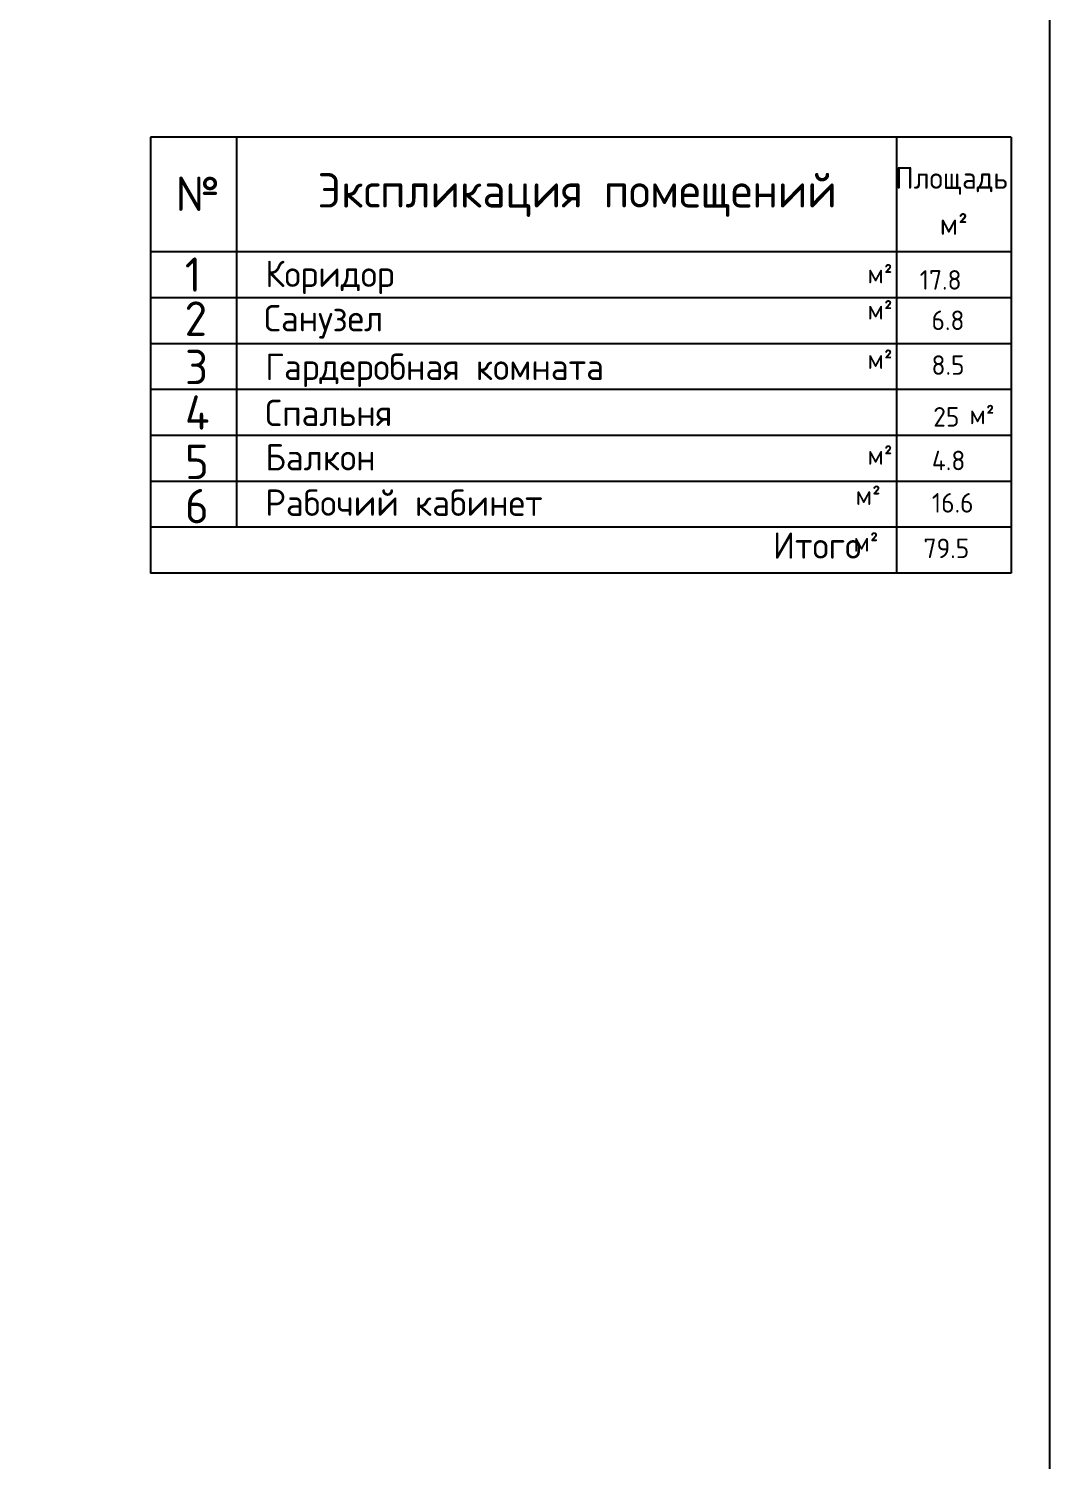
# Model space of a CAD drawing. Header units: inches. Extents: x -59797 to 874375, y -412711 to 5867.
# Drawn here: x 440645 to 449539, y -184021 to -171541 of the extents above; entities that cross this region are included whole.
import ezdxf

# ---------------------------------------------------------------- set-up
doc = ezdxf.new("R2010")
doc.units = ezdxf.units.IN
doc.header["$MEASUREMENT"] = 0
doc.styles.add('Annotative', font='GOST Common.ttf')
doc.styles.get("Standard").update_dxf_attribs({"font": 'GOST Common.ttf'})
doc.styles.add('{18b73a54-fa43-428c-adcb-c1c7bbdf2c84}', font='Simplex.shx')

msp = doc.modelspace()

# ---------------------------------------------------------------- linework, layer by layer
at = {"color": 7}
for p, q in [((448205.9, -172488.3), (441705.9, -172488.3)), ((441705.9, -172488.3), (441705.9, -176288.3)), ((442455.9, -172488.3), (442455.9, -175888.3)), ((449205.9, -172488.3), (448205.9, -172488.3)), ((448205.9, -172488.3), (448205.9, -176288.3)), ((449205.9, -172488.3), (449205.9, -176288.3)), ((448205.9, -173488.3), (441705.9, -173488.3)), ((449205.9, -173488.3), (448205.9, -173488.3)), ((448205.9, -173888.3), (441705.9, -173888.3)), ((449205.9, -173888.3), (448205.9, -173888.3)), ((448205.9, -174288.3), (441705.9, -174288.3)), ((449205.9, -174288.3), (448205.9, -174288.3)), ((448205.9, -174688.3), (441705.9, -174688.3)), ((449205.9, -174688.3), (448205.9, -174688.3)), ((448205.9, -175088.3), (441705.9, -175088.3)), ((449205.9, -175088.3), (448205.9, -175088.3)), ((448205.9, -175488.3), (441705.9, -175488.3)), ((449205.9, -175488.3), (448205.9, -175488.3)), ((448205.9, -175888.3), (441705.9, -175888.3)), ((449205.9, -175888.3), (448205.9, -175888.3)), ((448205.9, -176288.3), (441705.9, -176288.3)), ((449205.9, -176288.3), (448205.9, -176288.3)), ((448205.9, -176288.3), (448205.9, -176288.3))]:
    msp.add_line(p, q, dxfattribs=at)
msp.add_lwpolyline([(369538.6, -220553.4), (369538.6, -160553.4), (449538.6, -160553.4), (449538.6, -220553.4), (369538.6, -220553.4)], dxfattribs=at)

# ---------------------------------------------------------------- texts
for s, height, p in [('Экспликация помещений', 300, (443162.1, -173101)), ('Площадь', 190, (448196.2, -172937.5)), ('м²', 190, (448583.5, -173338.6))]:
    msp.add_text(s, height=height, dxfattribs=at).set_placement(p)
at = {"color": 7, "style": 'Annotative'}
for s, p in [('Коридор', (442706.5, -173793.4)), ('Санузел', (442696.5, -174180.3)), ('Гардеробная комната', (442706.5, -174604)), ('Спальня', (442706.5, -175005.3)), ('Балкон', (442706.5, -175392.6)), ('Рабочий кабинет', (442706.5, -175788.5)), ('Итого', (447130.3, -176161.4))]:
    msp.add_text(s, height=230, dxfattribs=at).set_placement(p)
at = {"color": 7, "char_height": 300, "attachment_point": 1, "style": '{18b73a54-fa43-428c-adcb-c1c7bbdf2c84}'}
for s, insert in [('{\\fGOST Common|b0|i0|c204|p34;№}', (441926.5, -172832)), ('{\\fGOST Common|b0|i0|c0|p34;1}', (442006, -173535.4)), ('{\\fGOST Common|b0|i0|c0|p34;2}', (442003.9, -173919.2)), ('{\\fGOST Common|b0|i0|c0|p34;3}', (442007.3, -174340.7)), ('{\\fGOST Common|b0|i0|c0|p34;4}', (442007.3, -174738)), ('{\\fGOST Common|b0|i0|c0|p34;5}', (442007.3, -175167.5)), ('{\\fGOST Common|b0|i0|c0|p34;6}', (442007.3, -175553.3))]:
    msp.add_mtext_dynamic_manual_height_columns(s, width=300, gutter_width=11072.2, heights=[0], dxfattribs=dict(at, insert=insert))
at = {"color": 7, "char_height": 170, "attachment_point": 1}
for s, width, insert in [(' м²', 333.971, (447850.6, -173592.2)), ('17.8', 562.349, (448408.8, -173646.7)), (' м²', 333.971, (447850.6, -173906.7)), ('6.8', 562.349, (448511.5, -173998.8)), (' м²', 333.971, (447850.6, -174337.1)), ('8.5', 562.349, (448511.5, -174388.9)), (' м²', 333.971, (448738.9, -174819.8)), ('25', 562.349, (448526.5, -174840.3)), (' м²', 333.971, (447850.6, -175172.5)), ('4.8', 562.349, (448514.5, -175220.7)), ('  м²', 333.971, (447850.6, -175523.1)), ('16.6', 562.349, (448514.5, -175589.8)), ('  м²', 333.971, (447831, -175930.2)), ('79.5  ', 379.186, (448441.9, -175986.3))]:
    msp.add_mtext_dynamic_manual_height_columns(s, width=width, gutter_width=1, heights=[0], dxfattribs=dict(at, insert=insert))

doc.saveas('drawing.dxf')
